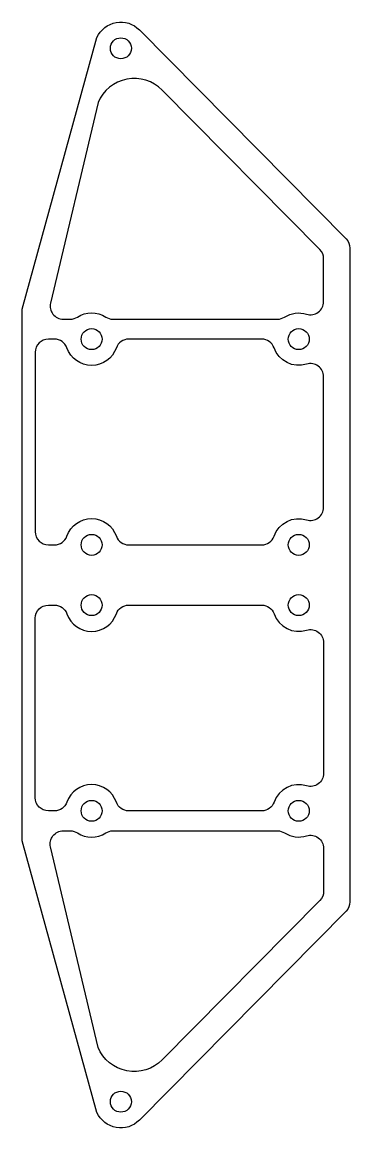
# Model space of a CAD drawing. Header units: inches. Extents: x 0 to 25, y 0 to 84.4.
import ezdxf

# ---------------------------------------------------------------- set-up
doc = ezdxf.new("R2010")
doc.units = ezdxf.units.IN
doc.header["$MEASUREMENT"] = 0
doc.layers.add('部品', color=2, linetype='Continuous')

msp = doc.modelspace()

# ---------------------------------------------------------------- linework, layer by layer
at = {"layer": '部品'}
for points in [[(25, 42.195), (25, 17.245, -0.197348), (24.711, 16.542), (8.945, 0.584, -0.523454), (5.71, 1.17), (0, 21.895), (0, 42.195), (0, 62.495), (5.71, 83.219, -0.523454), (8.945, 83.805), (24.711, 67.847, -0.197348), (25, 67.144)], [(23, 63.056), (23, 66.323, 0.197348), (22.711, 67.026), (10.69, 79.193, 0.534786), (5.79, 78.247), (2.162, 62.95, 0.484181), (3.135, 61.72), (3.68, 61.72, 0.143568), (4.22, 61.878, -0.293179), (6.38, 61.878, 0.143568), (6.92, 61.72), (19.48, 61.72, 0.143568), (20.02, 61.878, -0.222325), (21.7, 62.102, 0.506548)], [(23, 47.357), (23, 57.332, 0.506446), (21.7, 58.286, -0.403769), (19.214, 59.528, 0.317837), (18.272, 60.195), (8.128, 60.195, 0.317837), (7.186, 59.528, -0.707107), (3.414, 59.528, 0.317837), (2.472, 60.195), (2, 60.195, 0.414214), (1, 59.195), (1, 45.495, 0.414214), (2, 44.495), (2.472, 44.495, 0.317837), (3.414, 45.161, -0.707107), (7.186, 45.161, 0.317837), (8.128, 44.495), (18.272, 44.495, 0.317837), (19.214, 45.161, -0.403769), (21.7, 46.403, 0.506446)], [(23, 37.032), (23, 27.057, -0.506446), (21.7, 26.103, 0.403769), (19.214, 24.861, -0.317837), (18.272, 24.195), (8.128, 24.195, -0.317837), (7.186, 24.861, 0.707107), (3.414, 24.861, -0.317837), (2.472, 24.195), (2, 24.195, -0.414214), (1, 25.195), (1, 38.895, -0.414214), (2, 39.895), (2.472, 39.895, -0.317837), (3.414, 39.228, 0.707107), (7.186, 39.228, -0.317837), (8.128, 39.895), (18.272, 39.895, -0.317837), (19.214, 39.228, 0.403769), (21.7, 37.986, -0.506446)], [(23, 21.333), (23, 18.066, -0.197348), (22.711, 17.363), (10.69, 5.196, -0.534786), (5.79, 6.142), (2.162, 21.439, -0.484181), (3.135, 22.669), (3.68, 22.669, -0.143568), (4.22, 22.511, 0.293179), (6.38, 22.511, -0.143568), (6.92, 22.669), (19.48, 22.669, -0.143568), (20.02, 22.511, 0.222325), (21.7, 22.287, -0.506548)]]:
    msp.add_lwpolyline(points, format="xyb", close=True, dxfattribs=at)
for centre in [(7.531, 82.391), (5.3, 60.195), (21.1, 60.195), (5.3, 44.495), (21.1, 44.495), (5.3, 39.895), (21.1, 39.895), (5.3, 24.195), (21.1, 24.195), (7.531, 1.998)]:
    msp.add_circle(centre, 0.8, dxfattribs=at)

doc.saveas('drawing.dxf')
